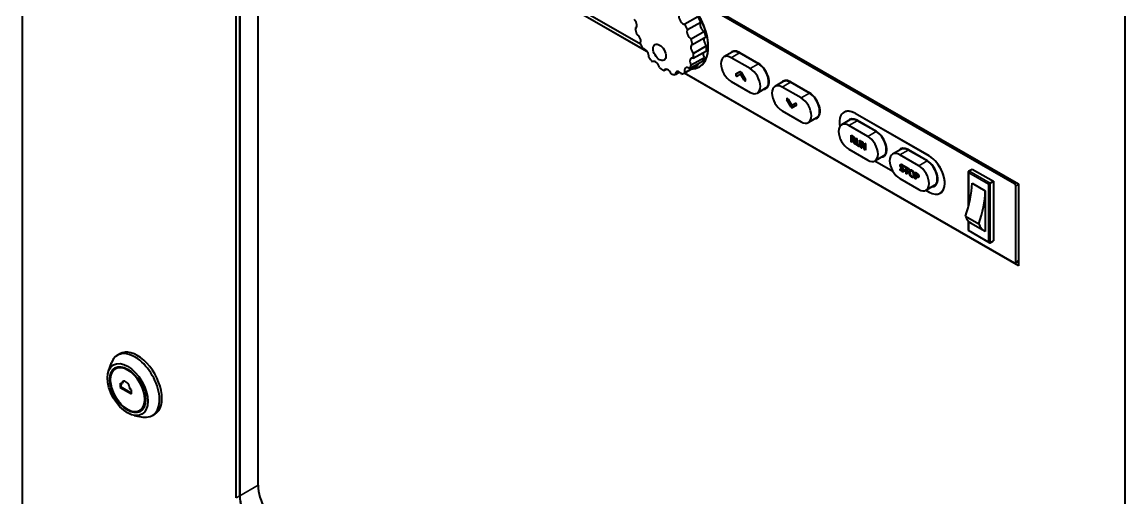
# Model space of a CAD drawing. Header units: millimetres. Extents: x 0 to 4752, y 0 to 3360.
# Drawn here: x 3631.9 to 4010.9, y 2390.5 to 2554.1 of the extents above; entities that cross this region are included whole.
import ezdxf

# ---------------------------------------------------------------- set-up
doc = ezdxf.new("R2010")
doc.units = ezdxf.units.MM
doc.header["$LTSCALE"] = 8
doc.layers.add('가시적인 것(ISO)', color=3, linetype='Continuous', lineweight=40)
doc.layers.add('가시적인 좁은 것(ISO)', color=3, linetype='Continuous', lineweight=35)

msp = doc.modelspace()

# ---------------------------------------------------------------- linework, layer by layer
at = {"layer": '가시적인 것(ISO)'}
for p, q in [((3631.868, 2939.771), (3631.868, 2357.678)), ((3712.987, 2394.909), (3712.987, 2826.574)), ((3705.407, 2390.544), (3705.407, 2822.209)), ((3706.708, 2822.958), (3706.708, 2391.293)), ((3706.708, 2391.293), (3706.708, 2822.958)), ((4010.877, 2646.3), (4010.877, 2214.635)), ((3757.11, 2623.593), (3974.334, 2498.503)), ((3972.979, 2498.565), (3757.905, 2622.417)), ((3846.761, 2543.844), (3757.11, 2595.47)), ((3757.905, 2595.209), (3846.513, 2544.183)), ((3808.245, 2567.441), (3844.343, 2546.654)), ((3864.132, 2555.977), (3859.607, 2553.371)), ((3842.557, 2551.933), (3842.925, 2552.145)), ((3860.573, 2551.53), (3865.098, 2554.136)), ((3866.347, 2550.888), (3861.821, 2548.282)), ((3862.288, 2546.399), (3866.814, 2549.005)), ((3862.502, 2541.689), (3867.027, 2544.295)), ((3867.13, 2545.934), (3862.605, 2543.328)), ((3875.894, 2543.764), (3873.065, 2542.135)), ((3878.389, 2543.683), (3884.894, 2539.936)), ((3884.894, 2539.773), (3878.389, 2543.519)), ((3848.643, 2540.567), (3848.547, 2540.511)), ((3861.181, 2538.117), (3865.706, 2540.723)), ((3866.364, 2541.868), (3861.838, 2539.262)), ((3882.066, 2538.144), (3875.56, 2541.89)), ((3853.3, 2537.873), (3852.445, 2537.38)), ((3857.823, 2536.898), (3856.34, 2536.043)), ((3974.334, 2470.379), (3859.392, 2536.57)), ((3859.57, 2536.665), (3972.979, 2471.357)), ((3859.609, 2536.687), (3864.134, 2539.293)), ((3864.164, 2539.31), (3859.638, 2536.704)), ((3864.539, 2538.653), (3864.533, 2538.65)), ((3877.199, 2536.273), (3878.613, 2537.093)), ((3877.312, 2536.338), (3878.623, 2537.098)), ((3878.813, 2536.285), (3877.599, 2535.58)), ((3878.926, 2536.35), (3878.813, 2536.285)), ((3880.027, 2534.181), (3878.813, 2536.285)), ((3880.141, 2534.247), (3878.926, 2536.35)), ((3879.013, 2536.863), (3880.427, 2534.414)), ((3875.56, 2533.715), (3882.066, 2529.969)), ((3893.43, 2533.666), (3890.602, 2532.037)), ((3899.602, 2528.046), (3893.097, 2531.792)), ((3895.925, 2533.584), (3902.431, 2529.838)), ((3902.431, 2529.674), (3895.925, 2533.421)), ((3887.389, 2531.352), (3884.561, 2529.723)), ((3896.149, 2524.897), (3894.735, 2527.347)), ((3896.263, 2524.963), (3894.848, 2527.412)), ((3895.135, 2527.579), (3896.349, 2525.476)), ((3896.349, 2525.476), (3897.564, 2526.181)), ((3896.463, 2525.541), (3896.349, 2525.476)), ((3896.463, 2525.541), (3897.573, 2526.186)), ((3897.964, 2525.488), (3896.549, 2524.667)), ((3893.097, 2523.616), (3899.602, 2519.87)), ((3904.926, 2521.254), (3902.097, 2519.625)), ((3916.335, 2520.469), (3913.506, 2518.841)), ((3914.336, 2523.133), (3914.33, 2523.13)), ((3943.579, 2508.098), (3918.123, 2522.757)), ((3918.128, 2522.76), (3943.584, 2508.101)), ((3922.507, 2514.849), (3916.001, 2518.595)), ((3918.83, 2520.388), (3925.335, 2516.642)), ((3925.335, 2516.478), (3918.83, 2520.224)), ((3922.156, 2518.309), (3922.298, 2518.391)), ((3916.808, 2515.212), (3917.318, 2514.918)), ((3916.808, 2512.923), (3916.808, 2515.212)), ((3916.808, 2512.923), (3916.814, 2512.926)), ((3917.071, 2512.771), (3916.808, 2512.923)), ((3916.814, 2512.926), (3916.814, 2515.209)), ((3917.071, 2512.778), (3916.814, 2512.926)), ((3917.071, 2514.797), (3917.077, 2514.8)), ((3917.333, 2514.646), (3917.071, 2514.797)), ((3917.071, 2514.797), (3917.071, 2513.936)), ((3917.071, 2513.936), (3917.302, 2513.803)), ((3917.071, 2513.682), (3917.077, 2513.685)), ((3917.071, 2513.682), (3917.071, 2512.771)), ((3917.373, 2513.508), (3917.071, 2513.682)), ((3917.338, 2514.65), (3917.077, 2514.8)), ((3917.378, 2513.512), (3917.077, 2513.685)), ((3917.373, 2513.508), (3917.378, 2513.512)), ((3917.999, 2512.237), (3917.373, 2513.508)), ((3918.004, 2512.24), (3917.378, 2513.512)), ((3917.636, 2513.442), (3917.642, 2513.445)), ((3917.636, 2513.442), (3918.34, 2512.04)), ((3917.66, 2513.716), (3917.66, 2513.716)), ((3917.666, 2513.719), (3917.672, 2513.723)), ((3918.473, 2514.253), (3918.737, 2514.101)), ((3918.473, 2512.824), (3918.473, 2514.253)), ((3918.479, 2512.828), (3918.479, 2514.25)), ((3918.737, 2514.101), (3918.737, 2512.673)), ((3919.643, 2513.579), (3919.906, 2513.428)), ((3919.643, 2512.143), (3919.643, 2513.579)), ((3919.649, 2512.147), (3919.649, 2513.576)), ((3919.906, 2513.428), (3919.906, 2511.999)), ((3920.283, 2513.211), (3920.657, 2512.995)), ((3920.283, 2510.921), (3920.283, 2513.211)), ((3920.289, 2510.925), (3920.289, 2513.207)), ((3920.657, 2512.995), (3921.455, 2510.724)), ((3916.001, 2510.42), (3922.507, 2506.674)), ((3917.999, 2512.237), (3918.004, 2512.24)), ((3918.34, 2512.04), (3917.999, 2512.237)), ((3918.336, 2512.05), (3918.004, 2512.24)), ((3919.518, 2511.704), (3919.524, 2511.708)), ((3920.283, 2510.921), (3920.289, 2510.925)), ((3920.529, 2510.78), (3920.283, 2510.921)), ((3920.529, 2510.787), (3920.289, 2510.925)), ((3920.529, 2512.754), (3920.534, 2512.757)), ((3920.529, 2512.754), (3920.529, 2510.78)), ((3921.405, 2510.276), (3920.529, 2512.754)), ((3921.41, 2510.279), (3920.534, 2512.757)), ((3921.405, 2510.276), (3921.41, 2510.279)), ((3921.7, 2510.106), (3921.405, 2510.276)), ((3921.7, 2510.112), (3921.41, 2510.279)), ((3921.455, 2512.536), (3921.7, 2512.395)), ((3921.455, 2510.724), (3921.455, 2512.536)), ((3921.455, 2510.724), (3921.46, 2510.727)), ((3921.46, 2510.727), (3921.46, 2512.533)), ((3921.7, 2512.395), (3921.7, 2510.106)), ((3933.871, 2510.371), (3931.042, 2508.742)), ((3936.366, 2510.289), (3942.871, 2506.543)), ((3942.871, 2506.38), (3936.366, 2510.126)), ((3924.949, 2506.399), (3931.095, 2502.86)), ((3927.83, 2508.057), (3925.002, 2506.429)), ((3940.043, 2504.751), (3933.538, 2508.497)), ((3933.64, 2503.701), (3933.66, 2503.69)), ((3933.64, 2503.319), (3933.64, 2503.701)), ((3933.64, 2503.319), (3933.646, 2503.322)), ((3933.646, 2503.322), (3933.646, 2503.698)), ((3934.009, 2504.903), (3934.014, 2504.906)), ((3934.626, 2502.968), (3934.631, 2502.971)), ((3934.89, 2504.28), (3934.896, 2504.283)), ((3934.909, 2504.269), (3934.89, 2504.28)), ((3934.909, 2504.275), (3934.896, 2504.283)), ((3934.909, 2504.632), (3934.909, 2504.269)), ((3935.052, 2504.658), (3936.644, 2503.741)), ((3935.052, 2504.387), (3935.052, 2504.658)), ((3935.052, 2504.387), (3935.058, 2504.39)), ((3935.716, 2504.004), (3935.052, 2504.387)), ((3935.058, 2504.39), (3935.058, 2504.654)), ((3935.722, 2504.007), (3935.058, 2504.39)), ((3935.716, 2504.004), (3935.722, 2504.007)), ((3935.716, 2501.986), (3935.716, 2504.004)), ((3935.716, 2501.986), (3935.722, 2501.989)), ((3935.98, 2501.834), (3935.716, 2501.986)), ((3935.722, 2501.989), (3935.722, 2504.007)), ((3935.98, 2501.841), (3935.722, 2501.989)), ((3935.98, 2503.853), (3935.985, 2503.856)), ((3935.98, 2503.853), (3935.98, 2501.834)), ((3936.644, 2503.47), (3935.98, 2503.853)), ((3936.644, 2503.477), (3935.985, 2503.856)), ((3936.644, 2503.741), (3936.644, 2503.47)), ((3936.97, 2503.292), (3936.975, 2503.295)), ((3937.22, 2503.024), (3937.225, 2503.027)), ((3938.771, 2502.516), (3939.269, 2502.229)), ((3938.771, 2500.227), (3938.771, 2502.516)), ((3938.777, 2500.23), (3938.777, 2502.513)), ((3939.034, 2502.101), (3939.04, 2502.104)), ((3939.253, 2501.975), (3939.034, 2502.101)), ((3939.034, 2502.101), (3939.034, 2501.188)), ((3939.258, 2501.978), (3939.04, 2502.104)), ((3957.104, 2490.643), (3957.104, 2502.709)), ((3957.222, 2502.967), (3958.353, 2503.619)), ((3958.353, 2503.619), (3965.707, 2499.384)), ((3933.538, 2500.322), (3940.043, 2496.575)), ((3937.997, 2501.064), (3938.003, 2501.068)), ((3938.771, 2500.227), (3938.777, 2500.23)), ((3939.034, 2500.075), (3938.771, 2500.227)), ((3939.034, 2500.082), (3938.777, 2500.23)), ((3939.034, 2501.188), (3939.214, 2501.085)), ((3939.034, 2500.928), (3939.04, 2500.932)), ((3939.034, 2500.928), (3939.034, 2500.075)), ((3939.257, 2500.8), (3939.034, 2500.928)), ((3939.263, 2500.803), (3939.04, 2500.932)), ((3939.63, 2500.975), (3939.636, 2500.979)), ((3939.636, 2500.979), (3939.642, 2500.982)), ((3945.367, 2497.959), (3942.538, 2496.33)), ((3958.353, 2498.72), (3962.878, 2496.114)), ((3964.575, 2498.732), (3965.707, 2499.384)), ((3965.707, 2499.384), (3965.707, 2478.913)), ((3973.431, 2471.619), (3973.431, 2497.781)), ((3974.334, 2498.503), (3974.334, 2470.379)), ((3942.485, 2496.301), (3943.579, 2495.671)), ((3947.377, 2495.302), (3947.371, 2495.299)), ((3962.878, 2496.114), (3962.878, 2482.183)), ((3956.09, 2487.41), (3960.616, 2484.804)), ((3957.104, 2482.429), (3957.104, 2485.706)), ((3958.052, 2484.945), (3962.577, 2482.339)), ((3964.293, 2478.289), (3957.104, 2482.429)), ((3964.575, 2478.261), (3965.707, 2478.913)), ((3973.298, 2471.325), (3974.334, 2471.922)), ((3973.9, 2471.672), (3974.334, 2471.422)), ((3665.477, 2440.109), (3664.629, 2439.621)), ((3661.569, 2434.151), (3662.586, 2437.013)), ((3665.526, 2430.006), (3665.526, 2428.567)), ((3666.092, 2429.68), (3665.526, 2430.006)), ((3665.809, 2429.843), (3665.809, 2428.73)), ((3666.092, 2429.68), (3666.374, 2429.843)), ((3665.526, 2428.567), (3665.809, 2428.73)), ((3665.526, 2428.567), (3669.486, 2426.287)), ((3665.809, 2428.73), (3669.486, 2426.613)), ((3669.486, 2427.726), (3668.92, 2428.052)), ((3669.486, 2426.287), (3669.486, 2427.726)), ((3670.339, 2418.922), (3673.324, 2418.365)), ((3677.454, 2419.311), (3676.605, 2418.823))]:
    msp.add_line(p, q, dxfattribs=at)
for centre, major_axis, ratio, start_param, end_param in [((3856.948, 2551.822), (7.585, -13.172), 0.5780931, 5.9663692, 8.6413135), ((3856.954, 2551.825), (7.585, -13.172), 0.5780931, 0, 2.3581282), ((3841.76, 2553.742), (0.998, -1.733), 0.5780931, 6.0985461, 8.2948033), ((3859.006, 2555.197), (0.998, -1.733), 0.5780931, 3.7423517, 5.9386088), ((3856.948, 2551.772), (7.186, -12.479), 0.5780931, 1.4301665, 1.5749095), ((3852.423, 2549.166), (-7.186, 12.479), 0.5780931, 1.0374675, 1.1822105), ((3852.423, 2549.166), (7.186, -12.479), 0.5780931, 1.4301665, 1.5749095), ((3861.756, 2549.953), (-0.998, 1.733), 0.5780931, 0.2080599, 2.4043171), ((3866.282, 2552.559), (-0.998, 1.733), 0.5780931, 0.2080599, 2.4043171), ((3856.948, 2551.772), (7.186, -12.479), 0.5780931, 1.0374675, 1.1822105), ((3843.089, 2548.378), (0.998, -1.733), 0.5780931, 0.2080599, 2.4043171), ((3852.423, 2549.166), (7.186, -12.479), 0.5780931, 1.0374675, 1.1822105), ((3867.611, 2547.195), (-0.998, 1.733), 0.5780931, 0.1846392, 2.011618), ((3852.423, 2549.166), (-7.186, 12.479), 0.5780931, 1.4301665, 1.5749095), ((3845.839, 2543.134), (-0.998, 1.733), 0.5780931, 3.7423517, 5.9386088), ((3863.085, 2544.589), (-0.998, 1.733), 0.5780931, 6.0985461, 8.2948033), ((3852.423, 2549.166), (7.186, -12.479), 0.5780931, 0.6447684, 0.7895114), ((3867.317, 2542.528), (0.998, -1.733), 0.5780931, 3.7189309, 4.7605116), ((3856.948, 2551.772), (7.186, -12.479), 0.5780931, 0.6447684, 0.7895114), ((3878.389, 2539.431), (-2.595, 4.506), 0.5780931, 5.4997209, 6.5614321), ((3878.389, 2539.431), (-2.495, 4.333), 0.5780931, 5.4997209, 6.2831853), ((3879.52, 2540.083), (-2.595, 4.506), 0.5780931, 0.2188957, 0.3088968), ((3852.423, 2549.166), (-7.186, 12.479), 0.5780931, 1.8228656, 1.9676086), ((3849.592, 2538.808), (-0.998, 1.733), 0.5780931, 4.1350507, 6.3313079), ((3862.791, 2539.922), (-0.998, 1.733), 0.5780931, 5.7058471, 7.9021042), ((3865.444, 2539.268), (0.998, -1.733), 0.5780931, 4.11163, 4.3678125), ((3856.948, 2551.772), (7.186, -12.479), 0.5780931, 0.2520693, 0.3968123), ((3875.56, 2537.803), (-2.495, 4.333), 0.5780931, 5.4997209, 8.6413135), ((3884.894, 2535.685), (2.595, -4.506), 0.5780931, 6.0049385, 8.6413135), ((3884.894, 2535.685), (2.495, -4.333), 0.5780931, 0, 2.3581282), ((3852.423, 2549.166), (-7.186, 12.479), 0.5780931, 2.2155647, 2.3603077), ((3853.775, 2536.059), (-0.998, 1.733), 0.5780931, 4.5277498, 6.724007), ((3852.423, 2549.166), (7.186, -12.479), 0.5780931, 5.7498564, 5.8945994), ((3857.752, 2535.305), (-0.998, 1.733), 0.5780931, 4.9204489, 7.116706), ((3852.423, 2549.166), (7.186, -12.479), 0.5780931, 6.1425555, 6.2872985), ((3860.919, 2536.662), (-0.998, 1.733), 0.5780931, 5.313148, 7.5094051), ((3852.423, 2549.166), (7.186, -12.479), 0.5780931, 0.2520693, 0.3968123), ((3856.948, 2551.772), (7.186, -12.479), 0.5780931, 0, 0.0041132), ((3877.399, 2535.926), (0.2, -0.347), 0.5780931, 3.1435263, 6.285119), ((3877.512, 2535.991), (0.2, -0.347), 0.5780931, 3.1435264, 6.2383866), ((3878.813, 2536.747), (-0.2, 0.347), 0.5780931, 4.7143227, 6.285119), ((3882.066, 2534.056), (2.495, -4.333), 0.5780931, 5.4997209, 8.6413135), ((3880.227, 2534.298), (0.2, -0.347), 0.5780931, 4.7143227, 7.8559153), ((3880.341, 2534.363), (0.2, -0.347), 0.5780931, 4.7143227, 5.9969973), ((3893.097, 2527.704), (-2.495, 4.333), 0.5780931, 5.4997209, 8.6413135), ((3895.925, 2529.333), (-2.595, 4.506), 0.5780931, 5.4997209, 6.5614321), ((3895.925, 2529.333), (-2.495, 4.333), 0.5780931, 5.4997209, 6.2831853), ((3897.057, 2529.984), (-2.595, 4.506), 0.5780931, 0.2188957, 0.3088968), ((3886.026, 2536.337), (2.595, -4.506), 0.5780931, 5.9742885, 6.0642896), ((3899.602, 2523.958), (2.495, -4.333), 0.5780931, 5.4997209, 8.6413135), ((3902.431, 2525.587), (2.595, -4.506), 0.5780931, 6.0049385, 8.6413135), ((3902.431, 2525.587), (2.495, -4.333), 0.5780931, 0, 2.3581282), ((3894.935, 2527.463), (-0.2, 0.347), 0.5780931, 4.7143227, 7.8559153), ((3895.048, 2527.528), (-0.2, 0.347), 0.5780931, 0.286188, 1.57273), ((3896.349, 2525.013), (0.2, -0.347), 0.5780931, 4.7143227, 6.285119), ((3896.463, 2525.079), (0.2, -0.347), 0.5780931, 4.7143227, 6.2383866), ((3897.764, 2525.834), (-0.2, 0.347), 0.5780931, 3.1435263, 6.285119), ((3903.562, 2526.238), (2.595, -4.506), 0.5780931, 5.9742885, 6.0642896), ((3918.123, 2516.544), (-3.793, 6.586), 0.5780931, 5.4997209, 7.2888638), ((3918.128, 2516.547), (-3.793, 6.586), 0.5780931, 5.4997209, 6.2831853), ((3918.83, 2516.137), (-2.595, 4.506), 0.5780931, 5.4997209, 6.5614321), ((3918.83, 2516.137), (-2.495, 4.333), 0.5780931, 5.4997209, 6.2831853), ((3919.967, 2516.791), (-2.595, 4.506), 0.5780931, 0.2200081, 0.309583), ((3916.001, 2514.508), (-2.495, 4.333), 0.5780931, 5.4997209, 8.6413135), ((3925.335, 2512.39), (2.595, -4.506), 0.5780931, 6.0049385, 8.6413135), ((3922.507, 2510.762), (2.495, -4.333), 0.5780931, 5.4997209, 8.6413135), ((3925.335, 2512.39), (2.495, -4.333), 0.5780931, 0, 2.3581282), ((3933.538, 2504.409), (-2.495, 4.333), 0.5780931, 5.4997209, 8.6413135), ((3936.366, 2506.038), (-2.595, 4.506), 0.5780931, 5.4997209, 6.5614321), ((3936.366, 2506.038), (-2.495, 4.333), 0.5780931, 5.4997209, 6.2831853), ((3937.503, 2506.693), (-2.595, 4.506), 0.5780931, 0.2200081, 0.309583), ((3926.472, 2513.045), (2.595, -4.506), 0.5780931, 5.9736023, 6.0631772), ((3942.871, 2502.292), (2.595, -4.506), 0.5780931, 6.0049385, 8.6413135), ((3942.871, 2502.292), (2.495, -4.333), 0.5780931, 0, 2.3581282), ((3943.579, 2501.885), (3.793, -6.586), 0.5780931, 5.4997209, 8.6413135), ((3943.584, 2501.888), (3.793, -6.586), 0.5780931, 0, 2.3581282), ((3940.043, 2500.663), (2.495, -4.333), 0.5780931, 5.4997209, 8.6413135), ((3957.504, 2502.477), (-0.283, 0.49), 0.5769785, 6.2822185, 7.8530148), ((3944.008, 2502.947), (2.595, -4.506), 0.5780931, 5.9736023, 6.0631772), ((3938.134, 2487.843), (14.277, 24.792), 0.5780931, 5.0171915, 5.4630865), ((3964.293, 2498.568), (-0.4, -0.231), 0.0016725, 3.926024, 5.4968203), ((3972.979, 2498.041), (-0.319, 0.555), 0.5780931, 3.9289245, 5.4997209), ((3942.659, 2485.237), (-14.277, -24.792), 0.5780931, 1.8755989, 2.3214938), ((3963.879, 2495.065), (-5.827, -10.119), 0.5780931, 5.834262, 6.2831853), ((3968.405, 2492.459), (-5.827, -10.119), 0.5780931, 5.834262, 6.3334501), ((3957.504, 2482.66), (-0.4, -0.231), 0.0016725, 5.4968203, 6.2822184), ((3964.293, 2478.751), (-0.283, 0.49), 0.5769785, 1.5698295, 3.1406258), ((3972.979, 2471.88), (0.319, -0.555), 0.5780931, 5.4997209, 7.0705172), ((3670.617, 2429.222), (5.988, -10.399), 0.5780931, 5.8244712, 9.8834921), ((3671.466, 2429.71), (5.988, -10.399), 0.5780931, 0, 3.1415927), ((3667.506, 2428.866), (-0.998, 1.733), 0.5780931, 3.9289245, 7.0705172), ((3667.789, 2429.029), (-0.998, 1.733), 0.5780931, 0.1416216, 0.7873319), ((3721.472, 2390.022), (5.988, -10.399), 0.5780931, 3.9289245, 5.4997209), ((3715.193, 2386.407), (5.988, -10.399), 0.5780931, 3.9289245, 5.4997209), ((3715.193, 2386.407), (-5.988, 10.399), 0.5780931, 0.7873319, 2.3581282)]:
    msp.add_ellipse(centre, major_axis=major_axis, ratio=ratio, start_param=start_param, end_param=end_param, dxfattribs=at)
for centre, major_axis in [((3850.933, 2543.714), (1.537, -2.669)), ((3668.128, 2427.788), (-4.891, 8.493)), ((3668.128, 2427.788), (-4.312, 7.487))]:
    msp.add_ellipse(centre, major_axis=major_axis, ratio=0.5780931, dxfattribs=at)
for points in [[(3917.302, 2513.803), (3917.416, 2513.738), (3917.597, 2513.679), (3917.66, 2513.716)], [(3917.318, 2514.918), (3917.488, 2514.82), (3917.718, 2514.645), (3917.822, 2514.507)], [(3917.647, 2514.387), (3917.591, 2514.462), (3917.442, 2514.583), (3917.333, 2514.646)], [(3917.653, 2514.391), (3917.597, 2514.466), (3917.447, 2514.587), (3917.338, 2514.65)], [(3918.047, 2513.877), (3918.047, 2513.627), (3917.825, 2513.415), (3917.636, 2513.442)], [(3917.882, 2513.48), (3917.784, 2513.425), (3917.642, 2513.445)], [(3917.772, 2514.011), (3917.772, 2514.111), (3917.711, 2514.3), (3917.647, 2514.387)], [(3917.778, 2514.014), (3917.778, 2514.114), (3917.717, 2514.304), (3917.653, 2514.391)], [(3917.66, 2513.716), (3917.718, 2513.746), (3917.772, 2513.892), (3917.772, 2514.011)], [(3917.822, 2514.507), (3917.926, 2514.369), (3918.047, 2514.057), (3918.047, 2513.877)], [(3918.663, 2512.018), (3918.559, 2512.197), (3918.473, 2512.58), (3918.473, 2512.824)], [(3918.668, 2512.021), (3918.564, 2512.2), (3918.479, 2512.583), (3918.479, 2512.828)], [(3919.189, 2511.503), (3919.014, 2511.604), (3918.754, 2511.859), (3918.663, 2512.018)], [(3919.195, 2511.507), (3919.02, 2511.607), (3918.76, 2511.863), (3918.668, 2512.021)], [(3918.737, 2512.673), (3918.737, 2512.513), (3918.772, 2512.278), (3918.822, 2512.162)], [(3918.822, 2512.162), (3918.875, 2512.039), (3919.057, 2511.839), (3919.189, 2511.763)], [(3919.189, 2511.763), (3919.313, 2511.692), (3919.505, 2511.676), (3919.558, 2511.738)], [(3919.717, 2511.411), (3919.622, 2511.358), (3919.372, 2511.398), (3919.189, 2511.503)], [(3919.723, 2511.414), (3919.628, 2511.361), (3919.378, 2511.401), (3919.195, 2511.507)], [(3919.524, 2511.708), (3919.546, 2511.72), (3919.564, 2511.741)], [(3919.558, 2511.738), (3919.608, 2511.796), (3919.643, 2511.989), (3919.643, 2512.143)], [(3919.564, 2511.741), (3919.613, 2511.8), (3919.649, 2511.993), (3919.649, 2512.147)], [(3919.906, 2511.999), (3919.906, 2511.76), (3919.823, 2511.467), (3919.717, 2511.411)], [(3919.728, 2511.417), (3919.725, 2511.416), (3919.723, 2511.414)], [(3934.29, 2502.766), (3934.075, 2502.89), (3933.773, 2503.168), (3933.64, 2503.319)], [(3934.296, 2502.77), (3934.081, 2502.894), (3933.779, 2503.171), (3933.646, 2503.322)], [(3933.655, 2504.848), (3933.655, 2505.127), (3934.03, 2505.287), (3934.321, 2505.12)], [(3933.783, 2504.361), (3933.722, 2504.472), (3933.655, 2504.715), (3933.655, 2504.848)], [(3933.66, 2504.852), (3933.66, 2505.102), (3933.813, 2505.192)], [(3933.789, 2504.364), (3933.728, 2504.475), (3933.66, 2504.718), (3933.66, 2504.852)], [(3933.66, 2503.69), (3933.789, 2503.474), (3934.118, 2503.129), (3934.271, 2503.041)], [(3934.11, 2503.97), (3934.008, 2504.061), (3933.846, 2504.249), (3933.783, 2504.361)], [(3934.116, 2503.973), (3934.013, 2504.064), (3933.851, 2504.252), (3933.789, 2504.364)], [(3934.338, 2504.846), (3934.155, 2504.951), (3933.929, 2504.883), (3933.929, 2504.722)], [(3933.929, 2504.722), (3933.929, 2504.577), (3934.062, 2504.328), (3934.187, 2504.217)], [(3934.468, 2503.66), (3934.377, 2503.742), (3934.224, 2503.871), (3934.11, 2503.97)], [(3934.474, 2503.663), (3934.382, 2503.746), (3934.23, 2503.874), (3934.116, 2503.973)], [(3934.187, 2504.217), (3934.271, 2504.143), (3934.513, 2503.937), (3934.593, 2503.863)], [(3934.271, 2503.041), (3934.489, 2502.915), (3934.712, 2502.996), (3934.712, 2503.169)], [(3934.807, 2502.677), (3934.712, 2502.631), (3934.471, 2502.662), (3934.29, 2502.766)], [(3934.812, 2502.68), (3934.718, 2502.634), (3934.477, 2502.665), (3934.296, 2502.77)], [(3934.321, 2505.12), (3934.487, 2505.024), (3934.783, 2504.777), (3934.909, 2504.632)], [(3934.89, 2504.28), (3934.795, 2504.434), (3934.5, 2504.753), (3934.338, 2504.846)], [(3934.896, 2504.283), (3934.801, 2504.438), (3934.506, 2504.756), (3934.344, 2504.849)], [(3934.712, 2503.169), (3934.712, 2503.306), (3934.595, 2503.544), (3934.468, 2503.66)], [(3934.718, 2503.172), (3934.718, 2503.31), (3934.601, 2503.548), (3934.474, 2503.663)], [(3934.593, 2503.863), (3934.797, 2503.673), (3934.986, 2503.273), (3934.986, 2503.059)], [(3934.631, 2502.971), (3934.718, 2503.021), (3934.718, 2503.172)], [(3934.986, 2503.059), (3934.986, 2502.924), (3934.892, 2502.719), (3934.807, 2502.677)], [(3934.824, 2502.686), (3934.818, 2502.683), (3934.812, 2502.68)], [(3936.732, 2502.546), (3936.732, 2502.833), (3936.856, 2503.2), (3936.97, 2503.292)], [(3936.968, 2501.529), (3936.854, 2501.746), (3936.732, 2502.264), (3936.732, 2502.546)], [(3936.738, 2502.549), (3936.738, 2502.836), (3936.861, 2503.203), (3936.975, 2503.295)], [(3936.974, 2501.532), (3936.86, 2501.75), (3936.738, 2502.267), (3936.738, 2502.549)], [(3937.606, 2500.849), (3937.406, 2500.965), (3937.085, 2501.307), (3936.968, 2501.529)], [(3936.97, 2503.292), (3937.085, 2503.377), (3937.408, 2503.349), (3937.606, 2503.235)], [(3937.612, 2500.852), (3937.412, 2500.968), (3937.091, 2501.31), (3936.974, 2501.532)], [(3936.975, 2503.295), (3936.991, 2503.307), (3937.008, 2503.317)], [(3937.168, 2502.986), (3937.09, 2502.915), (3937.006, 2502.61), (3937.006, 2502.388)], [(3937.006, 2502.388), (3937.006, 2501.937), (3937.334, 2501.27), (3937.608, 2501.112)], [(3937.608, 2502.97), (3937.465, 2503.053), (3937.25, 2503.062), (3937.168, 2502.986)], [(3937.606, 2503.235), (3937.809, 2503.118), (3938.133, 2502.769), (3938.245, 2502.557)], [(3938.046, 2502.481), (3937.967, 2502.645), (3937.746, 2502.891), (3937.608, 2502.97)], [(3937.608, 2501.112), (3937.882, 2500.954), (3938.208, 2501.245), (3938.208, 2501.696)], [(3938.052, 2502.484), (3937.973, 2502.648), (3937.752, 2502.894), (3937.614, 2502.974)], [(3938.208, 2501.696), (3938.208, 2501.922), (3938.123, 2502.321), (3938.046, 2502.481)], [(3938.214, 2501.699), (3938.214, 2501.925), (3938.129, 2502.325), (3938.052, 2502.484)], [(3938.245, 2502.557), (3938.357, 2502.341), (3938.483, 2501.823), (3938.483, 2501.538)], [(3938.483, 2501.538), (3938.483, 2501.259), (3938.361, 2500.879), (3938.245, 2500.793)], [(3939.606, 2501.685), (3939.543, 2501.769), (3939.376, 2501.904), (3939.253, 2501.975)], [(3939.611, 2501.688), (3939.549, 2501.772), (3939.382, 2501.907), (3939.258, 2501.978)], [(3939.269, 2502.229), (3939.445, 2502.128), (3939.692, 2501.919), (3939.787, 2501.788)], [(3939.748, 2501.254), (3939.748, 2501.373), (3939.678, 2501.588), (3939.606, 2501.685)], [(3939.754, 2501.257), (3939.754, 2501.376), (3939.684, 2501.591), (3939.611, 2501.688)], [(3939.787, 2501.788), (3939.898, 2501.637), (3940.023, 2501.296), (3940.023, 2501.105)], [(3938.245, 2500.793), (3938.123, 2500.704), (3937.801, 2500.737), (3937.606, 2500.849)], [(3939.214, 2501.085), (3939.375, 2500.992), (3939.572, 2500.938), (3939.636, 2500.979)], [(3939.85, 2500.697), (3939.747, 2500.639), (3939.469, 2500.678), (3939.257, 2500.8)], [(3939.855, 2500.7), (3939.752, 2500.642), (3939.475, 2500.681), (3939.263, 2500.803)], [(3939.636, 2500.979), (3939.695, 2501.013), (3939.748, 2501.144), (3939.748, 2501.254)], [(3939.636, 2500.979), (3939.639, 2500.98), (3939.642, 2500.982)], [(3939.642, 2500.982), (3939.701, 2501.017), (3939.754, 2501.148), (3939.754, 2501.257)], [(3940.023, 2501.105), (3940.023, 2500.957), (3939.931, 2500.742), (3939.85, 2500.697)], [(3939.855, 2500.7), (3939.855, 2500.7), (3939.855, 2500.7)]]:
    msp.add_open_spline(points, degree=2, dxfattribs=at)
for points, degree, knots in [([(3917.672, 2513.723), (3917.725, 2513.753), (3917.778, 2513.896), (3917.778, 2514.014)], 2, [0.0565208, 0.0565208, 0.0565208, 1, 2, 2, 2]), ([(3934.344, 2504.849), (3934.161, 2504.955), (3934.03, 2504.915), (3934.014, 2504.906)], 2, [0, 0, 0, 1, 1.1612669, 1.1612669, 1.1612669]), ([(3937.614, 2502.974), (3937.471, 2503.056), (3937.288, 2503.063), (3937.225, 2503.027)], 2, [0, 0, 0, 1, 1.7016611, 1.7016611, 1.7016611]), ([(3938.003, 2501.068), (3938.028, 2501.082), (3938.214, 2501.248), (3938.214, 2501.699)], 2, [0.8592971, 0.8592971, 0.8592971, 1, 2, 2, 2]), ([(3938.211, 2500.771), (3938.103, 2500.71), (3937.806, 2500.741), (3937.612, 2500.852)], 2, [0.1593762, 0.1593762, 0.1593762, 1, 2, 2, 2]), ([(3663.957, 2435.351), (3663.555, 2435.091), (3663.213, 2434.737), (3662.625, 2433.814), (3662.407, 2433.217), (3662.165, 2431.858), (3662.152, 2431.088), (3662.338, 2429.467), (3662.539, 2428.616), (3663.131, 2426.924), (3663.521, 2426.083), (3664.451, 2424.493), (3664.991, 2423.744), (3666.168, 2422.41), (3666.806, 2421.825), (3668.122, 2420.879), (3668.8, 2420.518), (3670.131, 2420.071), (3670.785, 2419.983), (3671.815, 2420.087), (3672.214, 2420.201), (3672.576, 2420.384)], 3, [5.5264354, 5.5264354, 5.5264354, 5.5264354, 5.7894553, 5.7894553, 6.0986803, 6.0986803, 6.4243433, 6.4243433, 6.7520753, 6.7520753, 7.0785217, 7.0785217, 7.4044179, 7.4044179, 7.7309448, 7.7309448, 8.0587353, 8.0587353, 8.3837828, 8.3837828, 8.6068641, 8.6068641, 8.6068641, 8.6068641])]:
    msp.add_open_spline(points, degree=degree, knots=knots, dxfattribs=at)
at = {"layer": '가시적인 좁은 것(ISO)'}
for p, q in [((3878.389, 2543.519), (3875.56, 2541.89)), ((3884.894, 2539.773), (3882.066, 2538.144)), ((3877.199, 2536.273), (3877.312, 2536.338)), ((3880.027, 2534.181), (3880.141, 2534.247)), ((3895.925, 2533.421), (3893.097, 2531.792)), ((3902.431, 2529.674), (3899.602, 2528.046)), ((3894.735, 2527.347), (3894.848, 2527.412)), ((3896.149, 2524.897), (3896.263, 2524.963)), ((3918.128, 2522.76), (3918.123, 2522.757)), ((3918.83, 2520.224), (3916.001, 2518.595)), ((3917.333, 2514.646), (3917.338, 2514.65)), ((3917.647, 2514.387), (3917.653, 2514.391)), ((3917.772, 2514.011), (3917.778, 2514.014)), ((3925.335, 2516.478), (3922.507, 2514.849)), ((3918.473, 2512.824), (3918.479, 2512.828)), ((3918.663, 2512.018), (3918.668, 2512.021)), ((3919.189, 2511.503), (3919.195, 2511.507)), ((3919.558, 2511.738), (3919.564, 2511.741)), ((3919.643, 2512.143), (3919.649, 2512.147)), ((3919.717, 2511.411), (3919.723, 2511.414)), ((3936.366, 2510.126), (3933.538, 2508.497)), ((3942.871, 2506.38), (3940.043, 2504.751)), ((3943.584, 2508.101), (3943.579, 2508.098)), ((3933.655, 2504.848), (3933.66, 2504.852)), ((3933.783, 2504.361), (3933.789, 2504.364)), ((3934.11, 2503.97), (3934.116, 2503.973)), ((3934.29, 2502.766), (3934.296, 2502.77)), ((3934.338, 2504.846), (3934.344, 2504.849)), ((3934.468, 2503.66), (3934.474, 2503.663)), ((3934.712, 2503.169), (3934.718, 2503.172)), ((3934.807, 2502.677), (3934.812, 2502.68)), ((3936.732, 2502.546), (3936.738, 2502.549)), ((3936.968, 2501.529), (3936.974, 2501.532)), ((3937.608, 2502.97), (3937.614, 2502.974)), ((3938.046, 2502.481), (3938.052, 2502.484)), ((3938.208, 2501.696), (3938.214, 2501.699)), ((3939.253, 2501.975), (3939.258, 2501.978)), ((3939.606, 2501.685), (3939.611, 2501.688)), ((3964.575, 2498.732), (3957.222, 2502.967)), ((3957.222, 2502.315), (3964.01, 2498.405)), ((3957.222, 2491.086), (3957.222, 2502.315)), ((3937.606, 2500.849), (3937.612, 2500.852)), ((3939.257, 2500.8), (3939.263, 2500.803)), ((3939.748, 2501.254), (3939.754, 2501.257)), ((3939.85, 2500.697), (3939.855, 2500.7)), ((3964.01, 2498.405), (3964.01, 2478.588)), ((3964.575, 2478.261), (3964.575, 2498.732)), ((3972.979, 2498.565), (3973.603, 2498.924)), ((3973.431, 2497.781), (3974.334, 2498.3)), ((3957.222, 2482.497), (3957.222, 2485.584)), ((3964.01, 2478.588), (3957.222, 2482.497)), ((3973.431, 2471.619), (3974.334, 2472.139)), ((3706.708, 2391.293), (3712.987, 2394.909)), ((3705.407, 2390.544), (3706.708, 2391.293))]:
    msp.add_line(p, q, dxfattribs=at)
msp.add_ellipse((3668.128, 2427.788), major_axis=(-4.112, 7.141), ratio=0.5780931, dxfattribs=at)

doc.saveas('drawing.dxf')
